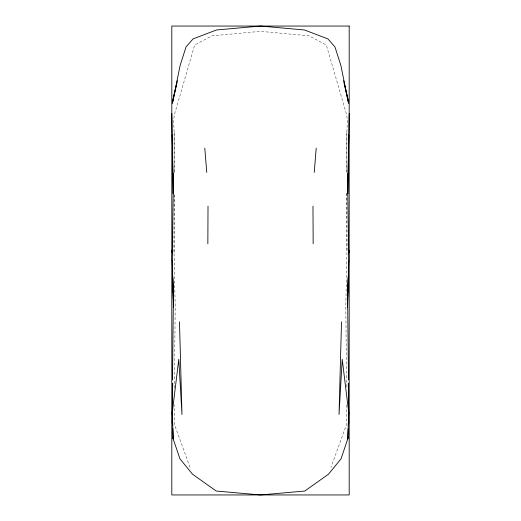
<?xml version="1.0" encoding="UTF-8"?>
<svg xmlns="http://www.w3.org/2000/svg" width="521" height="521" viewBox="0 0 521 521"><rect width="100%" height="100%" fill="white"/><g stroke="black" fill="none" stroke-linecap="round" stroke-linejoin="round"><path stroke-width="0.39" stroke-dasharray="2.6 1.95" d="M174.418 388.138L175.193 305.794L174.047 252.268L174.099 193.2M174.118 172.965L174.157 132.51L173.617 121.341L174.183 115.428L194.659 45.04L211.943 35.845L260.5 31.345L309.057 35.845L326.341 45.04L346.817 115.428L347.383 121.341L346.843 132.51L346.83 172.256M346.83 193.35L346.953 252.268L345.807 305.794L346.582 388.138M174.047 252.268L174.17 193.35M346.628 404.915L346.843 423.619L330.959 467.389M190.041 467.389L174.157 423.619L174.372 404.915M346.843 132.51L346.882 172.965M346.901 193.2L346.953 252.268M174.157 132.51L174.17 172.256"/><path stroke-width="0.78" d="M207.846 243.821L208.016 206.121M172.484 379.939L173.311 305.996L172.36 260.826M172.197 423.443L172.679 383.248L172.262 412.704L173.193 438.969L179.96 458.838L192.503 474.195L216.176 491.029L260.5 494.95L304.824 491.029L328.497 474.195L341.04 458.838L348.516 436.611M173.532 173.317L172.171 260.396L173.617 307.559L173.285 294.665M349.187 113.676L347.787 193.825L348.764 135.037M348.64 260.826L347.689 305.996L348.516 379.939M347.715 294.665L347.383 307.559L348.829 260.396L347.468 173.317M347.754 293.049L348.152 277.739M348.302 272.099L348.588 260.813M341.509 321.789L339.028 414.488L342.225 359.314L348.738 412.704L347.807 438.969L348.171 428.62M348.288 425.436L348.738 412.704L348.321 383.248L348.803 423.443M314.235 172.399L316.214 148.127M176.951 82.937L172.431 103.256L180.162 65.294L186.049 46.929L193.063 38.906L216.521 29.971L260.5 26.05L304.479 29.971L327.937 38.906L334.951 46.929L340.838 65.294L348.569 103.256L344.049 82.937M172.484 101.328L177.316 80.729M172.484 436.611L173.193 438.969L172.829 428.62M343.684 80.729L348.516 101.328M204.786 148.127L206.765 172.399M172.712 425.436L172.262 412.704L178.775 359.314L181.972 414.488L179.491 321.789M172.412 260.813L172.698 272.099M172.848 277.739L173.246 293.049M171.813 113.676L173.213 193.825L172.236 135.037M312.984 206.121L313.154 243.821M348.862 250.334L348.81 252.757L348.862 250.334M349.187 26.05L171.813 26.05L171.813 494.95L349.187 494.95L349.187 26.05M172.204 252.757L172.138 250.334L172.19 252.757"/></g></svg>
